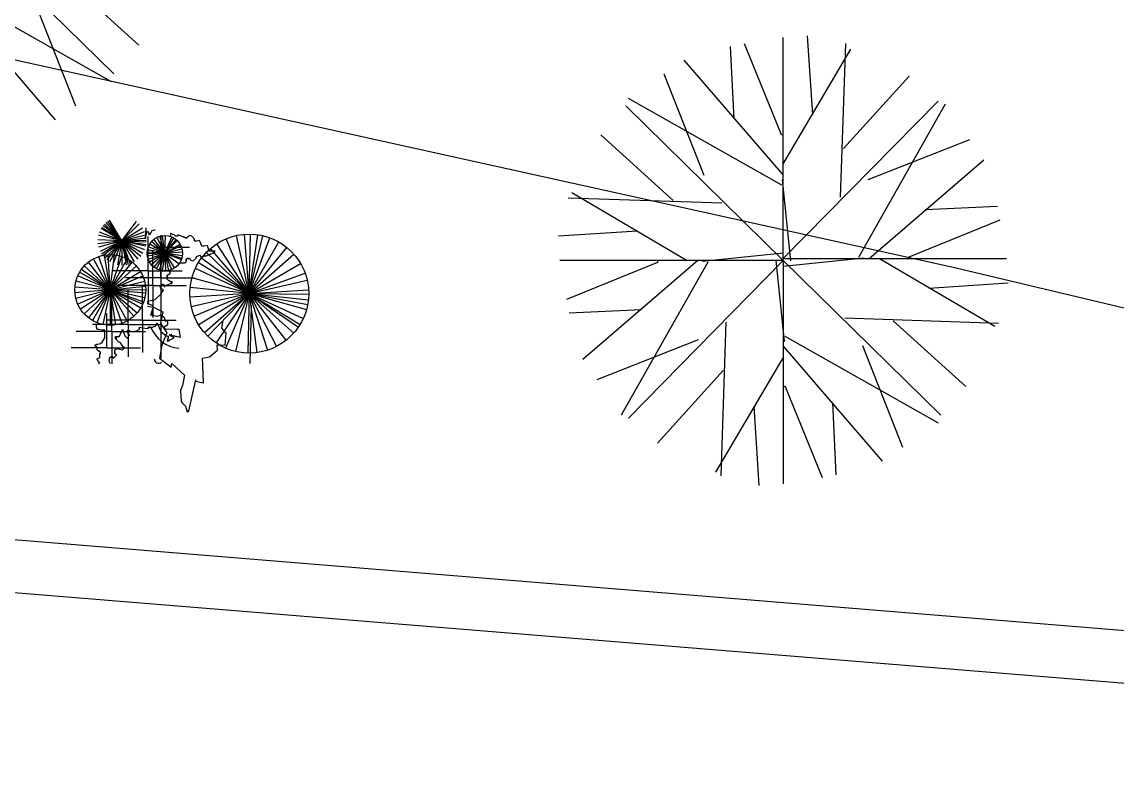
# Model space of a CAD drawing. Header units: millimetres. Extents: x 387 to 811, y 539 to 827.
# Drawn here: x 731.42 to 739.67, y 738.16 to 743.79 of the extents above; entities that cross this region are included whole.
import ezdxf

# ---------------------------------------------------------------- set-up
doc = ezdxf.new("R2010")
doc.units = ezdxf.units.MM
for name, color, linetype in [('cuvas de nível', 51, 'Continuous'), ('MOBILIARIO', 3, 'Continuous'), ('vegetação', 112, 'Continuous')]:
    doc.layers.add(name, color=color, linetype=linetype)

# ---------------------------------------------------------------- blocks, each defined once
blk = doc.blocks.new('T2', base_point=(179.76, 122.92))
for p, q in [((179.76, 122.92), (179.76, 182.32)), ((187.6, 161.67), (186.23, 182.74)), ((166.66, 160.66), (165.76, 179.9)), ((179.27, 156.4), (169.42, 180.59)), ((179.68, 148.48), (197.76, 179.21)), ((179.77, 145.68), (153.43, 176.25)), ((158.72, 145.53), (148.04, 172.54)), ((137.87, 164.08), (179.76, 122.92)), ((179.38, 143.01), (138.6, 166.06)), ((150.5, 138.92), (131.2, 156.4)), ((179.76, 156.27), (179.27, 156.4)), ((181.73, 122.9), (179.52, 144.47)), ((163.39, 138.18), (122.51, 139.57))]:
    blk.add_line(p, q)
blk = doc.blocks.new('AHUA1PL2')
for p, q in [((0, 0), (0, 1.6829)), ((0.2221, 1.0978), (0.1833, 1.6947)), ((-0.3713, 1.0693), (-0.3968, 1.6144)), ((-0.0139, 0.9484), (-0.2932, 1.634)), ((-0.0024, 0.7242), (0.5099, 1.5949)), ((0.0003, 0.6449), (-0.7461, 1.511)), ((-0.5963, 0.6406), (-0.8989, 1.4057)), ((-1.187, 1.1662), (0, 0)), ((-0.0108, 0.5691), (-1.1663, 1.2222)), ((-0.8293, 0.4533), (-1.376, 0.9485)), ((-0.0001, 0.9449), (-0.0139, 0.9484)), ((0.0558, -0.0005), (-0.007, 0.6104)), ((-0.464, 0.4323), (-1.6222, 0.4717))]:
    blk.add_line(p, q)
at = {"xscale": 0.02833333322, "yscale": 0.02833333322, "zscale": 0.02833333322}
for p, rotation in [((0, 0.0148), 269.9999999999999), ((0, 0), 89.99999999999999), ((0, 0), 180)]:
    blk.add_blockref('T2', p, dxfattribs=dict(at, rotation=rotation))

msp = doc.modelspace()

# ---------------------------------------------------------------- linework, layer by layer
at = {"layer": 'cuvas de nível'}
msp.add_polyline3d([(725.5555, 744.9977, 104), (730.7956, 743.6334, 104), (738.4356, 741.9434, 104), (746.0356, 740.1334, 104), (747.6819, 739.1061, 104)], dxfattribs=at)
at = {"layer": 'MOBILIARIO'}
for p, q in [((725.301, 740.3858, 54), (747.6819, 738.5545, 54)), ((724.8802, 740.0189, 54), (747.6825, 738.16, 20.5879))]:
    msp.add_line(p, q, dxfattribs=at)
at = {"layer": 'vegetação'}
for p, q in [((732.1703, 742.1416, 54), (732.0186, 742.2436, 54)), ((732.1703, 742.1416, 54), (732.0283, 742.2568, 54)), ((732.1703, 742.1416, 54), (732.0392, 742.2691, 54)), ((732.1703, 742.1416, 54), (732.0521, 742.2812, 54)), ((732.1703, 742.1416, 54), (732.0641, 742.2905, 54)), ((732.1703, 742.1416, 54), (732.0767, 742.2987, 54)), ((732.1703, 742.1416, 54), (732.2791, 742.2886, 54)), ((732.1703, 742.1416, 54), (732.2997, 742.2709, 54)), ((732.1703, 742.1416, 54), (732.3238, 742.241, 54)), ((732.1703, 742.1416, 54), (732.3238, 742.241, 54)), ((732.1703, 742.1416, 54), (731.9924, 742.1838, 54)), ((732.1703, 742.1416, 54), (731.9999, 742.2081, 54)), ((732.1703, 742.1416, 54), (732.0132, 742.2352, 54)), ((732.1703, 742.1416, 54), (732.3391, 742.212, 54)), ((732.1703, 742.1416, 54), (732.347, 742.1887, 54)), ((732.1703, 742.1416, 54), (732.3518, 742.1642, 54)), ((732.3688, 741.9155, 54), (732.3688, 742.1756, 54)), ((732.4932, 742.0485, 54), (732.4346, 742.1684, 54)), ((732.4932, 742.0485, 54), (732.4551, 742.1764, 54)), ((732.4636, 742.1843, 54), (732.4636, 741.2585, 54)), ((732.4932, 742.0485, 54), (732.4767, 742.181, 54)), ((732.4932, 742.0485, 54), (732.4987, 742.1819, 54)), ((732.4932, 742.0485, 54), (732.5467, 742.1708, 54)), ((732.4932, 742.0485, 54), (732.5615, 742.1632, 54)), ((733.1296, 741.7448, 54), (732.9566, 742.1583, 54)), ((733.1296, 741.7448, 54), (733.0333, 742.1825, 54)), ((733.1296, 741.7448, 54), (733.0929, 742.1915, 54)), ((733.1296, 741.7448, 54), (733.1393, 742.1929, 54)), ((733.1296, 741.7448, 54), (733.1932, 742.1884, 54)), ((733.1296, 741.7448, 54), (733.2327, 742.1809, 54)), ((733.1296, 741.7448, 54), (733.2843, 742.1654, 54)), ((732.1703, 742.1416, 54), (731.9876, 742.1491, 54)), ((732.1703, 742.1416, 54), (731.9889, 742.1186, 54)), ((732.1703, 742.1416, 54), (731.9936, 742.0944, 54)), ((732.1703, 742.1416, 54), (732.006, 742.0613, 54)), ((732.1703, 742.1416, 54), (732.0168, 742.0421, 54)), ((732.1703, 742.1416, 54), (732.0264, 742.0288, 54)), ((732.1703, 742.1416, 54), (732.041, 742.0123, 54)), ((732.1703, 742.1416, 54), (732.0551, 741.9996, 54)), ((732.1703, 742.1416, 54), (732.0752, 741.9854, 54)), ((732.1703, 742.1416, 54), (732.1046, 741.9709, 54)), ((732.1703, 742.1416, 54), (732.1361, 741.9619, 54)), ((732.1703, 742.1416, 54), (732.1688, 741.9587, 54)), ((732.1703, 742.1416, 54), (732.3531, 742.1482, 54)), ((732.1703, 742.1416, 54), (732.2895, 742.0028, 54)), ((732.1703, 742.1416, 54), (732.2628, 741.9838, 54)), ((732.1703, 742.1416, 54), (732.341, 742.0759, 54)), ((732.1703, 742.1416, 54), (732.3275, 742.048, 54)), ((732.1703, 742.1416, 54), (732.3124, 742.0263, 54)), ((732.1703, 742.1416, 54), (732.3124, 742.0263, 54)), ((732.1703, 742.1416, 54), (732.3514, 742.1155, 54)), ((732.1703, 742.1416, 54), (732.3531, 742.134, 54)), ((732.1703, 742.1416, 54), (732.3493, 742.1041, 54)), ((732.1703, 742.1416, 54), (732.2015, 741.9614, 54)), ((732.1703, 742.1416, 54), (732.2175, 741.9649, 54)), ((732.1703, 742.1416, 54), (732.2331, 741.9698, 54)), ((732.4932, 742.0485, 54), (732.3687, 742.0965, 54)), ((732.4932, 742.0485, 54), (732.3792, 742.1179, 54)), ((732.4932, 742.0485, 54), (732.3935, 742.1372, 54)), ((732.6779, 742.0917, 54), (732.4095, 742.0917, 54)), ((732.4932, 742.0485, 54), (732.4109, 742.1536, 54)), ((732.4639, 741.8631, 54), (732.4639, 742.1233, 54)), ((732.4932, 742.0485, 54), (732.5795, 742.1504, 54)), ((732.4932, 742.0485, 54), (732.5863, 742.1442, 54)), ((732.4932, 742.0485, 54), (732.6079, 742.1168, 54)), ((732.4932, 742.0485, 54), (732.614, 742.1054, 54)), ((732.4932, 742.0485, 54), (732.6222, 742.0829, 54)), ((732.4932, 742.0485, 54), (732.6222, 742.0829, 54)), ((733.1296, 741.7448, 54), (732.8373, 742.0846, 54)), ((733.1296, 741.7448, 54), (732.8856, 742.1207, 54)), ((733.1296, 741.7448, 54), (733.3514, 742.1342, 54)), ((733.1296, 741.7448, 54), (733.4118, 742.093, 54)), ((733.1296, 741.7448, 54), (733.4125, 742.0924, 54)), ((732.0821, 741.7719, 54), (731.955, 742.0067, 54)), ((732.0821, 741.7719, 54), (731.9954, 742.0244, 54)), ((732.0821, 741.7719, 54), (732.0381, 742.0352, 54)), ((732.0821, 741.7719, 54), (732.0664, 742.0384, 54)), ((732.0821, 741.7719, 54), (732.1142, 742.0369, 54)), ((732.0821, 741.7719, 54), (732.1687, 742.0244, 54)), ((732.0821, 741.7719, 54), (732.2091, 742.0067, 54)), ((732.4932, 742.0485, 54), (732.3599, 742.0556, 54)), ((732.4932, 742.0485, 54), (732.3599, 742.043, 54)), ((732.4932, 742.0485, 54), (732.3617, 742.0258, 54)), ((732.4932, 742.0485, 54), (732.3621, 742.0735, 54)), ((732.4932, 742.0485, 54), (732.3679, 742.0027, 54)), ((732.4932, 742.0485, 54), (732.3781, 741.981, 54)), ((732.4932, 742.0485, 54), (732.392, 741.9616, 54)), ((732.4021, 741.806, 54), (732.4021, 742.0661, 54)), ((732.4932, 742.0485, 54), (732.4091, 741.9449, 54)), ((732.4932, 742.0485, 54), (732.4091, 741.9449, 54)), ((732.4932, 742.0485, 54), (732.429, 741.9315, 54)), ((732.4932, 742.0485, 54), (732.4509, 741.9219, 54)), ((732.4932, 742.0485, 54), (732.4742, 741.9164, 54)), ((732.4932, 742.0485, 54), (732.6262, 742.0593, 54)), ((732.4932, 742.0485, 54), (732.6257, 742.032, 54)), ((732.4932, 742.0485, 54), (732.6178, 742.0006, 54)), ((732.4932, 742.0485, 54), (732.6216, 742.0119, 54)), ((732.4932, 742.0485, 54), (732.4981, 741.9151, 54)), ((732.4932, 742.0485, 54), (732.5218, 741.9181, 54)), ((732.4932, 742.0485, 54), (732.6005, 741.9691, 54)), ((732.4932, 742.0485, 54), (732.5658, 741.9365, 54)), ((732.4932, 742.0485, 54), (732.5446, 741.9253, 54)), ((732.4932, 742.0485, 54), (732.5658, 741.9365, 54)), ((733.1296, 741.7448, 54), (732.769, 742.011, 54)), ((733.1296, 741.7448, 54), (732.8065, 742.0554, 54)), ((733.1296, 741.7448, 54), (733.4659, 742.0411, 54)), ((732.0821, 741.7719, 54), (731.8639, 741.9258, 54)), ((732.0821, 741.7719, 54), (731.8857, 741.9527, 54)), ((732.0821, 741.7719, 54), (731.9181, 741.9825, 54)), ((732.0821, 741.7719, 54), (732.246, 741.9825, 54)), ((732.0821, 741.7719, 54), (732.2784, 741.9527, 54)), ((732.0821, 741.7719, 54), (732.3093, 741.912, 54)), ((732.3688, 741.9155, 54), (732.1004, 741.9155, 54)), ((732.3688, 741.9155, 54), (732.3688, 741.6729, 54)), ((732.3688, 741.9155, 54), (732.6226, 741.9155, 54)), ((733.1296, 741.7448, 54), (732.7231, 741.9337, 54)), ((733.1296, 741.7448, 54), (732.7466, 741.9776, 54)), ((733.1296, 741.7448, 54), (733.5161, 741.9716, 54)), ((732.0821, 741.7719, 54), (731.8233, 741.8374, 54)), ((732.0821, 741.7719, 54), (731.8376, 741.8791, 54)), ((732.0821, 741.7719, 54), (731.851, 741.9056, 54)), ((732.0821, 741.7719, 54), (732.3265, 741.8791, 54)), ((732.0821, 741.7719, 54), (732.3408, 741.8374, 54)), ((732.4639, 741.8631, 54), (732.1955, 741.8631, 54)), ((732.4639, 741.8631, 54), (732.7177, 741.8631, 54)), ((732.4639, 741.8631, 54), (732.4639, 741.6205, 54)), ((733.1296, 741.7448, 54), (732.6976, 741.8642, 54)), ((733.1296, 741.7448, 54), (733.5504, 741.899, 54)), ((733.1296, 741.7448, 54), (733.5664, 741.8453, 54)), ((732.0821, 741.7719, 54), (731.816, 741.7939, 54)), ((732.0821, 741.7719, 54), (731.816, 741.7499, 54)), ((732.0821, 741.7719, 54), (731.8233, 741.7064, 54)), ((732.0821, 741.7719, 54), (731.8376, 741.6647, 54)), ((732.0821, 741.7719, 54), (731.8586, 741.6259, 54)), ((732.0821, 741.7719, 54), (731.8857, 741.5911, 54)), ((732.0821, 741.7719, 54), (731.9181, 741.5612, 54)), ((732.0821, 741.7719, 54), (731.9483, 741.5409, 54)), ((732.0821, 741.7719, 54), (731.9806, 741.525, 54)), ((732.0821, 741.7719, 54), (732.0263, 741.5109, 54)), ((732.0821, 741.7719, 54), (732.0263, 741.5109, 54)), ((732.0821, 741.7719, 54), (732.3476, 741.7995, 54)), ((732.0821, 741.7719, 54), (732.349, 741.7756, 54)), ((732.0821, 741.7719, 54), (732.3431, 741.7161, 54)), ((732.0821, 741.7719, 54), (732.3481, 741.7499, 54)), ((732.0821, 741.7719, 54), (732.1687, 741.5194, 54)), ((732.0821, 741.7719, 54), (732.2091, 741.5371, 54)), ((732.0821, 741.7719, 54), (732.2855, 741.5991, 54)), ((732.0821, 741.7719, 54), (732.2605, 741.5733, 54)), ((732.0821, 741.7719, 54), (732.3265, 741.6647, 54)), ((732.0821, 741.7719, 54), (732.3131, 741.6382, 54)), ((732.0821, 741.7719, 54), (732.3131, 741.6382, 54)), ((732.0821, 741.7719, 54), (732.3332, 741.6816, 54)), ((732.0821, 741.7719, 54), (732.0821, 741.505, 54)), ((732.0821, 741.7719, 54), (732.1216, 741.5079, 54)), ((732.4021, 741.806, 54), (732.1337, 741.806, 54)), ((732.2166, 741.5107, 54), (732.2166, 741.7709, 54)), ((732.326, 741.544, 54), (732.326, 741.8042, 54)), ((732.4021, 741.806, 54), (732.6559, 741.806, 54)), ((732.4021, 741.806, 54), (732.4021, 741.5634, 54)), ((733.1296, 741.7448, 54), (732.6822, 741.7175, 54)), ((733.1296, 741.7448, 54), (732.6838, 741.7915, 54)), ((733.1296, 741.7448, 54), (732.6928, 741.6442, 54)), ((733.1296, 741.7448, 54), (732.7153, 741.5737, 54)), ((733.1296, 741.7448, 54), (732.7491, 741.5078, 54)), ((733.1296, 741.7448, 54), (732.7933, 741.4484, 54)), ((733.1296, 741.7448, 54), (732.8173, 741.4232, 54)), ((733.1296, 741.7448, 54), (732.8798, 741.3726, 54)), ((733.1296, 741.7448, 54), (732.9502, 741.334, 54)), ((733.1296, 741.7448, 54), (733.0265, 741.3086, 54)), ((733.1296, 741.7448, 54), (733.0265, 741.3086, 54)), ((733.1296, 741.7448, 54), (733.1199, 741.2967, 54)), ((733.1296, 741.7448, 54), (733.577, 741.7721, 54)), ((733.1296, 741.7448, 54), (733.3343, 741.346, 54)), ((733.1296, 741.7448, 54), (733.4994, 741.4915, 54)), ((733.1296, 741.7448, 54), (733.5125, 741.5119, 54)), ((733.1296, 741.7448, 54), (733.4648, 741.4473, 54)), ((733.1296, 741.7448, 54), (733.5125, 741.5119, 54)), ((733.1296, 741.7448, 54), (733.4063, 741.3922, 54)), ((733.1296, 741.7448, 54), (733.536, 741.5558, 54)), ((733.1296, 741.7448, 54), (733.5616, 741.6253, 54)), ((733.1296, 741.7448, 54), (733.2659, 741.3178, 54)), ((733.1296, 741.7448, 54), (733.5753, 741.6981, 54)), ((733.1296, 741.7448, 54), (733.57, 741.6613, 54)), ((733.1296, 741.7448, 54), (733.5778, 741.7413, 54)), ((733.1296, 741.7448, 54), (733.1863, 741.3002, 54)), ((732.0929, 741.4583, 54), (732.0929, 741.7185, 54)), ((732.0549, 741.3345, 54), (732.0549, 741.5947, 54)), ((733.1364, 741.218, 54), (733.1459, 741.6547, 54)), ((732.2166, 741.5107, 54), (731.9482, 741.5107, 54)), ((732.326, 741.544, 54), (732.0576, 741.544, 54)), ((732.2166, 741.5107, 54), (732.2166, 741.2681, 54)), ((732.2166, 741.5107, 54), (732.4704, 741.5107, 54)), ((732.326, 741.544, 54), (732.326, 741.3014, 54)), ((732.326, 741.544, 54), (732.5798, 741.544, 54)), ((732.0929, 741.4583, 54), (731.8245, 741.4583, 54)), ((732.0929, 741.4583, 54), (732.3467, 741.4583, 54)), ((732.0929, 741.4583, 54), (732.0929, 741.2157, 54)), ((732.0549, 741.3345, 54), (731.7864, 741.3345, 54)), ((732.0549, 741.3345, 54), (732.3087, 741.3345, 54))]:
    msp.add_line(p, q, dxfattribs=at)
at = {"layer": 'vegetação', "elevation": 54}
for points in [[(732.3498, 742.2393), (732.345, 742.1584), (732.3593, 742.2155), (732.3735, 742.2012), (732.3735, 742.1869), (732.383, 742.1917), (732.3973, 742.2203), (732.3973, 742.2203), (732.4163, 742.225), (732.4211, 742.225)], [(732.6114, 741.9774), (732.6447, 741.9774), (732.6542, 741.9822), (732.6542, 742.0012), (732.6542, 742.006), (732.6779, 742.0107), (732.6875, 741.9964), (732.7065, 741.9917), (732.7303, 742.0107), (732.7303, 742.0155), (732.735, 742.025), (732.754, 742.0345), (732.754, 742.0345), (732.7683, 742.0155), (732.7921, 742.0298), (732.8064, 742.0298), (732.8397, 742.0441), (732.8682, 742.0536), (732.873, 742.0631), (732.8444, 742.0631), (732.8302, 742.0631), (732.8254, 742.0726), (732.8159, 742.106), (732.7873, 742.1012), (732.7778, 742.1012), (732.7731, 742.1012), (732.7588, 742.1345), (732.754, 742.1441), (732.735, 742.1393), (732.735, 742.1393), (732.716, 742.1393), (732.716, 742.1536), (732.697, 742.1774), (732.6827, 742.1822), (732.6637, 742.1726), (732.6589, 742.1631), (732.5923, 742.1869), (732.5876, 742.1774), (732.5733, 742.1774), (732.5638, 742.1869), (732.5353, 742.1965), (732.5353, 742.1822)], [(732.6347, 742.1727), (732.6347, 742.1686), (732.6372, 742.1694), (732.6404, 742.1694), (732.642, 742.1694), (732.6429, 742.1678), (732.6445, 742.167), (732.6461, 742.1662), (732.6501, 742.1646), (732.651, 742.1646), (732.6574, 742.1629), (732.6607, 742.167), (732.6607, 742.1678), (732.6655, 742.1735)], [(732.0827, 741.2148), (732.0786, 741.225), (732.0739, 741.2345), (732.0786, 741.2631), (732.0929, 741.2726), (732.1072, 741.2583), (732.131, 741.2821), (732.1167, 741.2916), (732.1167, 741.3202), (732.131, 741.3297), (732.1738, 741.3202), (732.188, 741.3345), (732.1785, 741.344), (732.169, 741.3583), (732.1595, 741.3726), (732.1452, 741.3821), (732.1214, 741.4059), (732.1214, 741.4202), (732.15, 741.4202), (732.169, 741.4583), (732.1738, 741.4774), (732.1928, 741.425), (732.2118, 741.4059), (732.2261, 741.4345), (732.2118, 741.4488), (732.2118, 741.4678), (732.2451, 741.4583), (732.2641, 741.4583), (732.3022, 741.4726), (732.3022, 741.4917), (732.3212, 741.4869), (732.364, 741.4821), (732.3735, 741.4917), (732.3878, 741.4869), (732.4259, 741.5012), (732.4354, 741.525), (732.4639, 741.4583), (732.502, 741.425), (732.521, 741.4202), (732.5115, 741.3869), (732.5638, 741.4107), (732.5257, 741.4345), (732.6114, 741.4155), (732.6018, 741.4726), (732.4972, 741.4774), (732.4829, 741.4917), (732.5162, 741.5107), (732.5162, 741.5345), (732.5067, 741.5393), (732.4924, 741.5393), (732.4924, 741.5583), (732.4829, 741.5678), (732.4639, 741.5821), (732.4354, 741.5726), (732.3878, 741.5821), (732.3926, 741.5964), (732.4068, 741.6488), (732.3973, 741.6536), (732.383, 741.6631), (732.364, 741.6679), (732.364, 741.6869), (732.3878, 741.6917), (732.4211, 741.7012), (732.4639, 741.7393), (732.4829, 741.7726), (732.4639, 741.7821), (732.4592, 741.8012), (732.4734, 741.8155), (732.4972, 741.806), (732.5495, 741.825), (732.521, 741.8441), (732.5115, 741.8536), (732.5115, 741.8726), (732.5115, 741.8726), (732.5115, 741.8822), (732.5353, 741.8964), (732.5305, 741.9107)], [(732.3632, 741.6491), (732.4124, 741.6399), (732.4774, 741.6074), (732.4682, 741.5583), (732.4609, 741.5191), (732.5088, 741.4492), (732.4708, 741.3548), (732.4524, 741.2567), (732.5415, 741.1892), (732.547, 741.2186), (732.6421, 741.1297), (732.6275, 741.0513), (732.6103, 741.0139), (732.6152, 740.9317), (732.6232, 740.92), (732.649, 740.8949), (732.6613, 740.852), (732.673, 740.86), (732.7269, 741.0936), (732.725, 741.0838), (732.784, 741.0727), (732.7784, 741.2058), (732.7778, 741.2567), (732.8305, 741.2671), (732.8907, 741.3168), (732.8882, 741.3578), (732.949, 741.3566), (732.9557, 741.4467), (732.9219, 741.4835), (732.9329, 741.5424)], [(731.9923, 741.2148), (732.0025, 741.225), (731.993, 741.2297), (731.9835, 741.2488), (731.9835, 741.2535), (732.0025, 741.2631), (732.0025, 741.2869), (732.0073, 741.3012), (731.9883, 741.3155), (731.9835, 741.3202), (731.9835, 741.3345), (731.9692, 741.3488), (731.9692, 741.3583), (732.0073, 741.3678), (732.0216, 741.3774), (732.0406, 741.4107), (732.0406, 741.4678), (732.0216, 741.4678), (731.993, 741.4726), (731.9835, 741.4726), (731.9788, 741.4917), (731.9788, 741.4964), (731.9788, 741.5059), (731.9788, 741.5155)]]:
    msp.add_lwpolyline(points, dxfattribs=at)
at = {"layer": 'vegetação'}
for centre, radius in [((732.4932, 742.0485, 54), 0.1335), ((733.1296, 741.7448, 54), 0.4482), ((732.0821, 741.7719, 54), 0.2669)]:
    msp.add_circle(centre, radius, dxfattribs=at)
for centre, radius, start, end in [((732.6638, 741.9982, 54), 0.0104, 69.38637, 212.49387), ((732.67, 742.0146, 54), 0.00712, 249.38637, 352.60242), ((732.5268, 741.8741, 54), 0.0161, 96.68165, 198.43918), ((732.5387, 741.8296, 54), 0.00951, 262.38633, 55.15935), ((732.4781, 741.7943, 54), 0.0197, 119.00968, 219.10834), ((732.4771, 741.7961, 54), 0.0177, 347.86592, 119.00968), ((732.376, 741.6755, 54), 0.0118, 155.50273, 254.84559), ((732.4029, 741.5897, 54), 0.0109, 137.83145, 272.80722), ((732.6202, 741.5819, 54), 0.2496, 200.10385, 265.4803), ((732.4342, 741.5115, 54), 0.00697, 18.23458, 193.69272), ((732.4963, 741.4888, 54), 0.00867, 96.40863, 263.59137), ((732.4991, 741.5453, 54), 0.00683, 145.87715, 315.47557), ((732.1391, 741.407, 54), 0.0141, 100.30904, 238.73312), ((732.2213, 741.4552, 54), 0.0112, 43.54659, 223.05143), ((732.3752, 741.4839, 54), 0.00811, 57.22828, 172.37496), ((732.5101, 741.4141, 54), 0.00988, 309.13002, 75.89862), ((732.5443, 741.4287, 54), 0.00698, 67.24827, 268.59079), ((732.5768, 741.4374, 54), 0.0154, 199.56233, 303.52587), ((732.5908, 741.461, 54), 0.0137, 352.14283, 114.05093), ((731.9798, 741.3524, 54), 0.00929, 59.75331, 222.99469), ((732.521, 741.3953, 54), 0.0076, 190.17697, 334.61605), ((731.9976, 741.2984, 54), 0.0119, 295.51533, 107.1789), ((732.1342, 741.3102, 54), 0.0195, 59.08743, 210.9821), ((732.447, 741.2524, 54), 0.0328, 184.54814, 308.64513)]:
    msp.add_arc(centre, radius, start, end, dxfattribs=at)

# ---------------------------------------------------------------- block references
for p in [(730.9213, 744.5664, 105), (737.1545, 741.9932, 54)]:
    msp.add_blockref('AHUA1PL2', p, dxfattribs=at)

doc.saveas('drawing.dxf')
